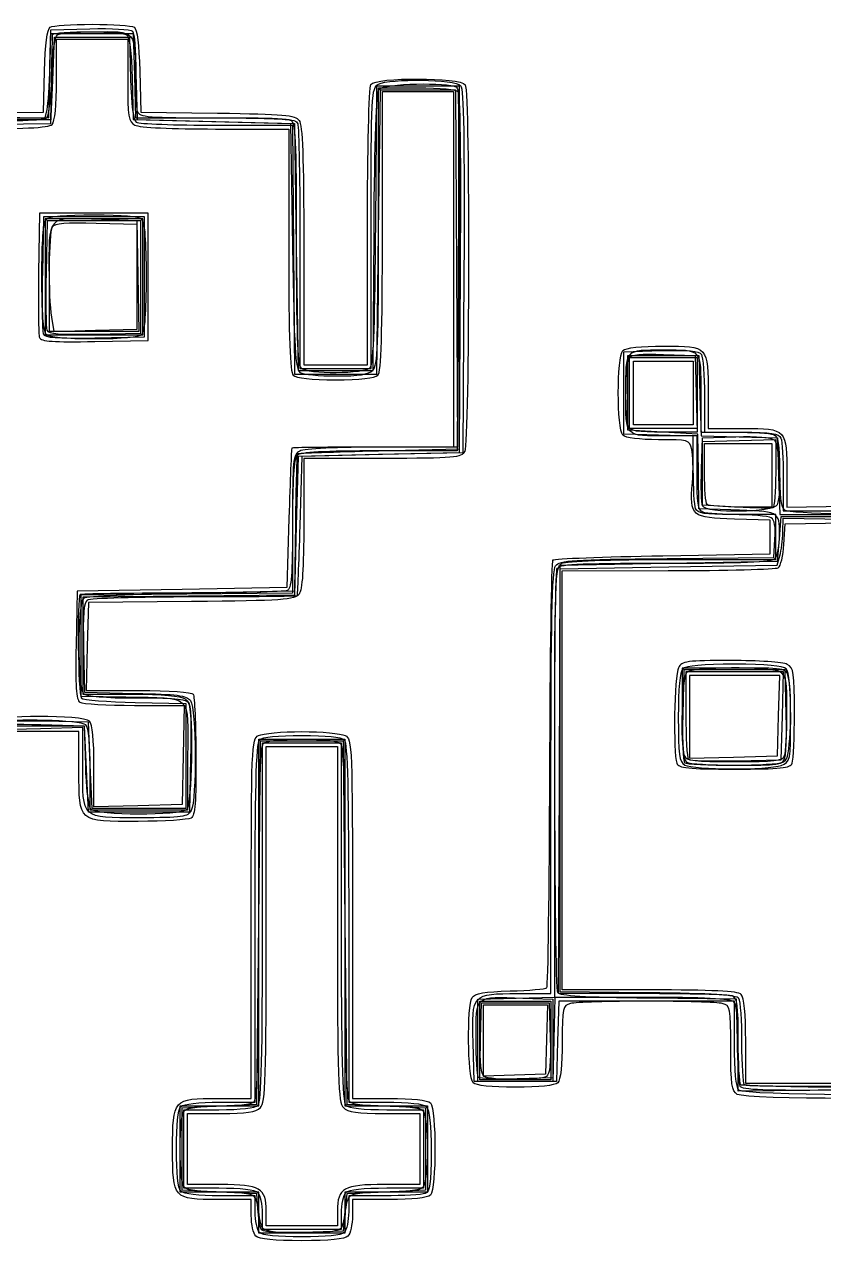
# Model space of a CAD drawing. Extents: x 86 to 356, y 52 to 258.
# Drawn here: x 133.7 to 194, y 52.4 to 144.1 of the extents above; entities that cross this region are included whole.
import ezdxf

# ---------------------------------------------------------------- set-up
doc = ezdxf.new("R2010")
doc.units = 0
doc.layers.add('Layer_1', color=7, linetype='CONTINUOUS')

msp = doc.modelspace()

# ---------------------------------------------------------------- linework, layer by layer
at = {"layer": 'Layer_1', "color": 7}
for points in [[(110.107815, 137.034737), (115.813572, 137.039055), (115.89337, 140.214055), (115.973169, 143.389055), (119.077613, 143.389055), (122.182057, 143.389055), (122.323169, 140.284611), (122.46428, 137.180166), (129.016656, 137.104432), (135.569029, 137.028697), (135.648878, 140.208876), (135.728724, 143.389055), (138.833169, 143.389055), (141.937613, 143.389055), (142.017411, 140.214055), (142.09721, 137.039055), (147.709328, 137.039055)], [(129.519835, 136.535971), (135.728724, 136.61571), (135.869835, 139.861266), (136.010946, 143.106821), (138.833169, 143.106821), (141.655391, 143.106821), (141.736104, 140.012754)], [(135.658479, 140.990169), (135.728724, 143.67128), (138.667563, 143.752219)], [(136.152057, 139.917724), (136.152057, 142.965724), (138.833169, 142.965724), (141.51428, 142.965724), (141.51428, 139.871209)], [(122.842172, 140.431056), (122.93784, 137.310412), (129.051061, 137.386403), (135.16428, 137.462391), (135.244992, 140.556458)], [(142.421345, 140.556458), (142.502057, 137.462391), (148.287613, 137.388672)], [(122.101345, 139.992014), (122.182057, 136.897947), (128.955391, 136.897947), (135.728724, 136.897947), (135.809437, 139.992014)], [(122.605391, 140.108947), (122.605391, 137.039058), (128.950014, 137.039058), (135.294638, 137.039058), (135.441436, 137.674058)], [(160.207977, 129.020394), (160.282057, 139.437944), (163.386502, 139.437944), (166.490946, 139.437944), (166.490946, 125.609055), (166.490946, 111.780166), (160.423169, 111.639055), (154.355391, 111.497944), (154.21428, 106.276833), (154.073169, 101.055722), (146.100391, 100.980772), (138.127613, 100.905819), (138.127613, 97.241327), (138.127613, 93.576833), (141.742561, 93.576833)], [(141.8569, 139.992014), (141.937613, 136.897947), (147.86428, 136.756836), (153.790946, 136.615724), (153.932057, 127.362389)], [(142.14959, 139.579058), (142.219835, 136.897947), (148.146502, 136.756836), (154.073169, 136.615724), (154.21428, 127.302391), (154.355391, 117.989058), (157.177613, 117.989058), (159.999835, 117.989058), (160.073916, 128.406608)], [(148.213253, 136.47892), (153.924449, 136.474602), (153.998809, 127.090713), (154.073169, 117.706824), (157.177613, 117.706824), (160.282057, 117.706824), (160.423169, 128.431269), (160.56428, 139.155713), (163.386502, 139.155713), (166.208724, 139.155713), (166.282017, 125.679602), (166.355308, 112.203491), (160.689575, 112.203491)], [(160.705391, 128.487724), (160.705391, 139.014613), (163.386502, 139.014613), (166.067613, 139.014613), (166.067613, 125.609058), (166.067613, 112.203502), (159.999835, 112.203502)], [(160.423169, 128.874773), (160.423169, 139.296836), (163.362984, 139.296836)], [(148.127949, 136.192391), (153.649835, 136.192391), (153.649835, 127.076613)], [(143.066502, 125.044613), (143.066502, 129.842391), (138.97428, 129.842391), (134.882057, 129.842391), (134.804034, 125.338164)], [(142.78428, 125.044613), (142.78428, 129.560169), (138.97428, 129.560169), (135.16428, 129.560169), (135.085847, 125.339234)], [(142.643169, 125.044608), (142.643169, 129.419052), (138.97428, 129.419052), (135.305391, 129.419052), (135.305391, 125.044608), (135.305391, 120.670163), (138.97428, 120.670163), (142.643169, 120.670163), (142.643169, 125.044608), (142.643169, 125.044608)], [(142.297935, 125.115169), (142.219835, 129.277947), (139.538724, 129.360686)], [(142.502057, 125.044613), (142.502057, 129.277947), (138.97428, 129.277947), (135.446502, 129.277947), (135.367612, 125.340427)], [(142.219835, 125.044613), (142.219835, 128.995724), (139.138248, 129.076313)], [(154.496502, 127.138197), (154.496502, 118.130169), (157.177613, 118.130169), (159.858724, 118.130169), (159.858724, 128.703574)], [(154.778724, 127.389561), (154.778724, 118.412391), (157.177613, 118.412391), (159.576502, 118.412391), (159.58082, 128.784058)], [(135.587613, 125.039237), (135.587613, 120.952391), (138.981823, 120.952391), (142.376037, 120.952391), (142.297935, 125.115169), (142.297935, 125.115169)], [(135.770199, 122.00184), (135.946571, 120.934622), (139.083203, 121.014062), (142.219835, 121.093502), (142.219835, 125.044613), (142.219835, 125.044613)], [(139.038965, 120.168496), (143.066502, 120.246836), (143.066502, 125.044613), (143.066502, 125.044613)], [(139.039137, 120.45027), (142.78428, 120.529058), (142.78428, 125.044613), (142.78428, 125.044613)], [(139.039329, 120.731993), (142.502057, 120.81128), (142.502057, 125.044613), (142.502057, 125.044613)], [(166.846459, 125.435737), (166.773169, 111.780169), (160.705391, 111.639058), (154.637613, 111.497947), (154.480336, 106.276836)], [(166.56427, 125.590691), (166.490946, 112.062391), (160.423169, 111.907087)], [(166.414992, 125.327567), (166.339046, 111.92128), (160.47422, 111.92128)], [(142.586724, 120.726613), (142.586724, 120.726613)], [(184.129835, 110.52266), (184.129835, 113.028988), (181.51928, 113.110133), (178.908724, 113.19128), (178.908724, 116.295724), (178.908724, 119.400169), (181.707623, 119.481514)], [(186.952057, 107.47606), (184.553169, 107.546836), (184.51298, 110.369058), (184.472792, 113.19128), (181.831869, 113.332391), (179.190946, 113.473502), (179.190946, 116.295724), (179.190946, 119.117947), (181.872057, 119.117947), (184.553169, 119.117947), (184.633173, 116.093826), (184.713177, 113.069707), (187.596506, 112.989381), (190.479835, 112.909058), (190.560263, 110.01628), (190.640693, 107.123502), (195.559835, 107.123502)], [(179.332057, 116.295724), (179.332057, 118.976836), (181.872057, 118.976836), (184.412057, 118.976836), (184.412057, 116.295724), (184.412057, 113.614613), (181.872057, 113.614613), (179.332057, 113.614613), (179.332057, 116.295724), (179.332057, 116.295724)], [(179.61428, 116.295724), (179.61428, 118.694613), (181.872057, 118.694613), (184.129835, 118.694613), (184.129835, 116.295724), (184.129835, 113.896836), (181.872057, 113.896836), (179.61428, 113.896836), (179.61428, 116.295724), (179.61428, 116.295724)], [(181.89623, 119.200666), (184.270946, 119.117947), (184.351374, 116.225169), (184.431805, 113.332391), (181.912125, 113.332391)], [(191.185391, 110.098223), (191.185391, 107.673613), (195.630391, 107.751337), (200.075391, 107.829058), (200.216502, 110.65128), (200.357613, 113.473502), (203.179835, 113.614613), (206.002057, 113.755724), (206.083563, 116.56806)], [(184.69428, 116.26553), (184.69428, 113.332391), (187.211197, 113.332391)], [(184.972181, 116.084058), (184.976499, 113.332391), (187.768526, 113.332391)], [(185.258724, 116.173167), (185.258724, 113.614613), (187.929907, 113.614613)], [(179.221141, 113.778807), (179.221141, 113.778807)], [(184.412057, 110.258142), (184.412057, 113.050169), (182.177363, 113.050169)], [(184.752663, 110.53376), (184.835391, 112.909058), (187.332744, 112.99101)], [(187.375391, 107.687947), (184.835391, 107.829058), (184.835391, 110.227947), (184.835391, 112.626836), (187.587057, 112.70761), (190.338724, 112.788385), (190.338724, 110.254823)], [(184.976502, 110.274985), (184.976502, 112.485724), (187.516502, 112.485724), (190.056502, 112.485724), (190.056502, 110.086836), (190.056502, 107.687947), (187.704651, 107.687947)], [(160.695459, 111.356836), (154.778724, 111.356836), (154.778724, 106.471888)], [(190.903166, 109.922642), (190.903166, 107.405724), (195.559832, 107.405724), (200.216499, 107.405724), (200.216499, 110.05228)], [(184.81436, 107.782093), (184.81436, 107.782093)], [(185.164651, 107.876096), (185.164651, 107.876096)], [(187.375391, 107.687947), (187.375391, 107.687947)], [(153.666001, 106.84128), (153.508724, 101.620169), (145.606502, 101.479058), (137.70428, 101.337947), (137.625678, 97.267354)], [(154.150091, 106.488502), (154.073169, 101.337947), (146.312057, 101.196836)], [(180.294441, 70.999058), (173.965212, 70.999058), (174.038079, 87.15628), (174.110946, 103.313502), (182.295391, 103.454613), (190.479835, 103.595724), (190.620946, 105.289058), (190.762057, 106.982391), (195.559835, 106.982391), (200.357613, 106.982391), (200.498724, 105.289058), (200.639835, 103.595724), (208.722716, 103.520893)], [(181.824554, 104.019058), (189.915391, 104.160169), (189.915391, 105.430169), (189.915391, 106.700169), (187.23428, 106.777932)], [(182.55906, 103.736836), (190.338724, 103.736836), (190.338724, 105.430169), (190.338724, 107.123502), (187.821807, 107.123502)], [(190.875037, 105.789771), (190.903174, 106.854928), (195.630396, 106.777549), (200.357619, 106.700169), (200.49873, 105.006836), (200.639841, 103.313502), (208.897169, 103.23868), (217.154498, 103.163857), (217.081614, 87.152013), (217.008724, 71.140169), (210.539996, 71.064192)], [(190.956743, 104.871883), (191.04428, 106.417947), (195.630391, 106.495493), (200.216502, 106.573039), (200.216502, 105.070271)], [(153.932057, 106.224785), (153.932057, 101.205627), (145.95928, 101.130674), (137.986502, 101.055724), (137.986502, 97.245724), (137.986502, 93.435724), (141.373169, 93.366487)], [(182.15428, 103.805382), (190.197613, 103.877947), (190.285398, 105.261753)], [(180.729814, 71.064271), (174.110946, 71.140169), (174.110946, 87.085724), (174.110946, 103.03128), (182.28286, 103.172391), (190.454774, 103.313502), (190.650839, 104.019058)], [(180.827835, 71.28128), (174.252057, 71.28128), (174.252057, 87.085724), (174.252057, 102.890169), (182.224835, 102.894487)], [(146.312057, 100.563958), (138.550946, 100.49128), (138.471433, 97.175169), (138.391923, 93.859058), (142.335335, 93.859058)], [(138.188796, 97.082165), (138.268724, 93.717947), (142.078724, 93.642289)], [(187.201364, 95.552391), (183.283169, 95.552391), (183.283169, 92.071651)], [(191.124208, 92.047061), (191.04428, 95.41128), (187.23428, 95.41128), (183.42428, 95.41128), (183.344352, 92.047061)], [(190.841571, 91.954058), (190.921081, 95.270169), (187.243237, 95.270169), (183.565391, 95.270169), (183.565391, 92.071651)], [(190.559938, 91.954058), (190.640041, 94.987947), (187.243827, 94.987947), (183.847613, 94.987947), (183.847613, 91.874545), (183.847613, 88.761145), (187.163724, 88.840656), (190.479835, 88.920169), (190.559938, 91.954058), (190.559938, 91.954058)], [(142.084191, 92.950469), (145.888724, 92.871266), (145.888724, 88.920155), (145.888724, 84.969044), (142.360946, 84.969044), (138.833169, 84.969044), (138.692057, 88.214599), (138.550946, 91.460155), (135.204307, 91.539931)], [(142.016361, 92.73449), (145.763996, 92.730172), (145.68525, 88.990727), (145.606502, 85.251283), (142.290391, 85.17177), (138.97428, 85.092259), (138.97428, 88.149214)], [(187.360114, 88.559147), (190.762057, 88.637947), (190.841571, 91.954058), (190.841571, 91.954058)], [(138.127613, 88.205303), (138.127613, 91.055321), (134.952613, 90.975523), (131.777613, 90.895724), (131.636502, 87.650169), (131.495391, 84.404613), (128.955391, 84.404613), (126.415391, 84.404613), (126.27428, 87.650169), (126.133169, 90.895724), (122.958169, 90.975523), (119.783169, 91.055321), (119.783169, 87.998078)], [(146.249667, 88.776871), (146.170946, 84.686833), (142.360946, 84.686833), (138.550946, 84.686833), (138.409835, 87.932388), (138.268724, 91.177944), (135.023169, 91.177944), (131.777613, 91.177944), (131.636502, 87.932388), (131.495391, 84.686833), (129.034052, 84.605409)], [(138.349753, 88.230912), (138.268724, 91.177947), (134.960222, 91.257392)], [(137.845391, 87.811439), (137.845391, 90.754613), (134.882057, 90.754613), (131.918724, 90.754613), (131.918724, 87.706613)], [(151.331377, 54.77128), (151.250946, 55.900169), (148.428724, 56.04128), (145.606502, 56.182391), (145.606502, 59.286836), (145.606502, 62.39128), (148.428724, 62.532391), (151.250946, 62.673502), (151.392057, 76.36128), (151.533169, 90.049058), (154.637613, 90.049058), (157.742057, 90.049058), (157.883169, 76.36128), (158.02428, 62.673502), (160.987613, 62.532391), (163.950946, 62.39128), (163.950946, 59.286836), (163.950946, 56.182391), (160.987613, 56.04128), (158.02428, 55.900169), (157.883169, 54.489058), (157.742057, 53.077947), (154.702995, 52.99779)], [(151.392057, 76.699947), (151.392057, 90.190169), (154.637613, 90.190169), (157.883169, 90.190169), (157.883169, 76.699947)], [(151.67428, 76.417724), (151.67428, 89.907947), (154.637613, 89.907947), (157.600946, 89.907947), (157.600946, 76.417724)], [(151.956502, 76.240328), (151.956502, 89.625724), (154.637613, 89.625724), (157.318724, 89.625724), (157.318724, 76.240328)], [(146.029835, 88.914793), (146.029835, 84.827947), (142.360946, 84.827947), (138.692057, 84.827947), (138.692057, 87.875947)], [(190.743685, 88.207628), (190.743685, 88.207628)], [(190.841986, 88.453049), (190.841986, 88.453049)], [(191.014085, 88.943252), (191.014085, 88.943252)], [(191.175462, 88.760505), (191.175462, 88.760505)], [(191.578529, 88.378807), (191.578529, 88.378807)], [(180.272634, 70.716836), (173.706099, 70.716836), (173.6263, 67.541836), (173.546502, 64.366836), (170.72428, 64.366836), (167.902057, 64.366836), (167.902057, 67.47128), (167.902057, 70.575724), (170.794835, 70.656152), (173.687613, 70.736583), (173.687613, 86.944557)], [(170.919332, 70.999058), (173.405391, 70.999058), (173.405391, 86.890672)], [(148.307772, 63.096836), (150.827613, 63.096836), (150.827613, 76.633574)], [(148.485169, 62.814613), (151.109835, 62.814613), (151.109835, 76.304836)], [(158.165391, 76.304836), (158.165391, 62.814613), (160.931169, 62.814613)], [(158.447613, 76.633574), (158.447613, 63.096836), (161.213391, 63.096836)], [(148.767391, 62.532391), (151.392057, 62.532391), (151.392057, 76.022613)], [(157.883169, 76.022613), (157.883169, 62.532391), (160.648946, 62.532391)], [(171.289672, 70.659403), (173.546502, 70.575724), (173.546502, 67.612391), (173.546502, 64.649058), (170.851409, 64.568966)], [(187.449976, 67.47128), (187.375391, 70.575724), (180.756523, 70.651623)], [(217.432057, 67.647694), (217.432057, 70.727052), (210.72928, 70.651388), (204.026502, 70.575724), (203.885391, 67.189058), (203.74428, 63.802391), (195.630391, 63.727506), (187.516502, 63.652624), (187.516502, 66.846062), (187.516502, 66.846062)], [(187.23428, 67.245502), (187.23428, 70.434613), (180.611605, 70.434613), (173.98893, 70.434613), (173.908827, 67.400724), (173.828724, 64.366836), (170.72428, 64.366836), (167.619835, 64.366836), (167.538671, 67.326198)], [(168.043169, 67.47128), (168.043169, 70.434613), (170.72428, 70.434613), (173.405391, 70.434613), (173.405391, 67.47128), (173.405391, 64.507947), (170.72428, 64.507947), (168.043169, 64.507947), (168.043169, 67.47128), (168.043169, 67.47128)], [(168.102511, 67.635976), (168.18428, 70.293502), (170.72428, 70.293502), (173.26428, 70.293502), (173.346048, 67.635976)], [(168.325391, 67.459867), (168.325391, 70.152391), (170.734871, 70.152391), (173.144349, 70.152391), (173.063205, 67.541836), (172.982057, 64.93128), (170.653724, 64.849311), (168.325391, 64.767343), (168.325391, 67.459867), (168.325391, 67.459867)], [(203.038724, 67.207611), (203.038724, 64.225724), (195.559835, 64.225724), (188.080946, 64.225724), (188.080946, 67.414836), (188.080946, 67.414836)], [(167.958632, 64.686557), (167.958632, 64.686557)], [(168.384734, 64.74752), (168.384734, 64.74752)], [(187.445946, 63.401644), (187.445946, 63.401664)], [(187.572944, 63.717724), (187.572946, 63.717724)], [(187.654503, 64.009582), (187.654503, 64.009582)], [(187.709025, 64.127277), (187.709025, 64.127277)], [(187.986873, 64.131651), (187.986873, 64.131651)], [(148.090057, 56.04128), (145.465391, 56.04128), (145.465391, 59.286836), (145.465391, 62.532391), (148.090057, 62.532391)], [(161.32628, 62.532391), (164.092057, 62.532391), (164.092057, 59.286836), (164.092057, 56.04128), (161.32628, 56.04128)], [(148.37228, 56.323502), (145.747613, 56.323502), (145.747613, 59.286836), (145.747613, 62.250169), (148.37228, 62.250169)], [(148.549676, 56.605724), (146.029835, 56.605724), (146.029835, 59.286836), (146.029835, 61.967947), (148.549676, 61.967947)], [(160.866661, 61.967947), (163.527613, 61.967947), (163.527613, 59.286836), (163.527613, 56.605724), (160.866661, 56.605724)], [(161.044057, 62.250169), (163.809835, 62.250169), (163.809835, 59.286836), (163.809835, 56.323502), (161.044057, 56.323502)], [(151.392057, 54.827724), (151.392057, 56.04128), (148.767391, 56.04128)], [(160.648946, 56.04128), (157.883169, 56.04128), (157.883169, 54.827724)], [(150.827613, 54.26328), (150.827613, 55.476836), (148.307772, 55.476836)], [(151.109835, 54.545502), (151.109835, 55.759058), (148.485169, 55.759058)], [(160.823419, 55.759058), (158.165391, 55.759058), (158.165391, 54.545502)], [(161.213391, 55.476836), (158.447613, 55.476836), (158.447613, 54.26328)], [(157.883169, 54.150391), (157.883169, 52.936836), (154.637613, 52.936836), (151.392057, 52.936836), (151.392057, 54.150391), (151.392057, 54.150391)], [(157.600946, 54.432613), (157.600946, 53.219058), (154.637613, 53.219058), (151.67428, 53.219058), (151.67428, 54.432613), (151.67428, 54.432613)], [(157.318724, 54.61001), (157.318724, 53.50128), (154.637613, 53.50128), (151.956502, 53.50128), (151.956502, 54.61001), (151.956502, 54.61001)], [(151.53787, 53.280012), (151.53787, 53.280012)], [(151.730724, 53.275502), (151.730724, 53.275502)], [(151.16628, 52.711058), (151.16628, 52.711058)], [(151.448502, 52.99328), (151.448502, 52.99328)]]:
    msp.add_lwpolyline(points, dxfattribs=at)
for points in [[(135.668326, 143.868249), (135.856768, 143.987995), (137.280946, 144.085969), (138.833169, 144.085969)], [(138.833169, 144.085969), (140.385391, 144.085969), (141.809569, 143.987995), (141.998011, 143.868249)], [(135.244992, 140.556458), (135.298203, 142.596177), (135.44246, 143.724716), (135.668326, 143.868249)], [(135.786134, 140.227873), (135.817709, 141.811303), (135.849459, 143.202086), (135.856689, 143.318502)], [(135.809437, 139.992014), (135.862647, 142.031733), (136.006905, 143.160272), (136.23277, 143.303804)], [(135.856689, 143.318502), (135.863914, 143.434919), (137.200917, 143.530169), (138.827792, 143.530169)], [(136.23277, 143.303804), (136.678503, 143.587051), (140.987834, 143.587051), (141.433567, 143.303804)], [(138.667563, 143.752219), (140.299022, 143.797148), (141.727603, 143.711957), (141.878846, 143.560714)], [(138.827792, 143.530169), (142.289533, 143.530169), (142.038237, 143.829073), (142.14959, 139.579058)], [(141.433567, 143.303804), (141.659432, 143.160272), (141.80369, 142.031733), (141.8569, 139.992014)], [(141.878846, 143.560714), (142.028686, 143.410874), (142.129104, 142.098346), (142.101993, 140.64399)], [(141.998011, 143.868249), (142.223877, 143.724716), (142.368135, 142.596177), (142.421345, 140.556458)], [(135.441436, 137.674058), (135.522174, 138.023308), (135.619843, 139.515558), (135.658479, 140.990169)], [(142.101993, 140.64399), (142.074872, 139.189631), (142.135646, 137.783557), (142.23702, 137.51938)], [(135.426856, 137.047338), (135.593308, 137.213629), (135.754477, 138.640395), (135.786134, 140.227873)], [(135.813391, 136.531058), (136.034989, 136.752656), (136.152057, 137.923353), (136.152057, 139.917724)], [(141.51428, 139.871209), (141.51428, 137.100596), (141.571418, 136.746117), (142.060171, 136.484542)], [(141.736104, 140.012754), (141.789314, 137.973036), (141.933572, 136.844497), (142.159437, 136.700964)], [(159.58082, 128.784058), (159.583078, 134.488474), (159.697936, 139.33388), (159.835796, 139.551626)], [(159.835796, 139.551626), (160.189017, 140.109534), (166.59234, 140.095406), (166.946902, 139.535934)], [(159.858724, 128.703574), (159.858724, 138.868346), (159.879806, 139.288267), (160.404615, 139.569129)], [(160.404615, 139.569129), (161.247088, 140.020007), (166.210717, 139.945631), (166.600234, 139.476292)], [(160.461249, 139.201608), (160.811374, 139.623482), (165.655334, 139.74256), (166.282048, 139.344703)], [(166.600234, 139.476292), (166.830671, 139.198631), (166.899316, 135.284299), (166.846459, 125.435737)], [(166.946902, 139.535934), (167.304119, 138.972269), (167.263468, 112.573747), (166.904348, 111.902727)], [(160.073916, 128.406608), (160.124515, 135.522254), (160.247282, 138.943795), (160.461249, 139.201608)], [(163.362984, 139.296836), (165.066751, 139.296836), (166.342351, 139.178483), (166.396873, 139.015344)], [(166.282048, 139.344703), (166.561567, 139.167253), (166.621917, 136.226201), (166.56427, 125.590691)], [(166.396873, 139.015344), (166.448613, 138.860523), (166.456769, 132.701023), (166.414992, 125.327567)], [(128.794634, 136.821857), (133.007529, 136.771218), (135.225959, 136.846636), (135.426856, 137.047338)], [(142.159437, 136.700964), (142.347879, 136.581217), (145.072094, 136.481296), (148.213253, 136.47892)], [(142.23702, 137.51938), (142.402396, 137.088416), (143.024154, 137.039058), (148.287613, 137.039058)], [(147.709328, 137.039055), (150.795996, 137.039055), (153.522336, 136.961969), (153.767863, 136.867749)], [(148.287613, 137.388672), (153.322932, 137.324514), (154.118914, 137.253476), (154.425946, 136.840842)], [(148.287613, 137.039058), (153.376543, 137.039058), (154.176592, 136.979904), (154.325196, 136.592642)], [(153.767863, 136.867749), (154.162145, 136.71645), (154.21428, 135.635378), (154.21428, 127.61086)], [(154.425946, 136.840842), (154.690837, 136.484844), (154.778724, 134.130289), (154.778724, 127.389561)], [(128.955391, 136.192391), (133.649686, 136.192391), (135.569531, 136.287198), (135.813391, 136.531058)], [(142.060171, 136.484542), (142.383112, 136.311709), (144.861277, 136.192391), (148.127949, 136.192391)], [(154.325196, 136.592642), (154.419416, 136.347114), (154.496502, 132.092614), (154.496502, 127.138197)], [(135.361835, 129.362613), (135.130453, 129.131231), (135.023169, 127.763353), (135.023169, 125.044613)], [(139.538724, 129.360686), (135.273079, 129.492326), (135.587613, 129.83634), (135.587613, 125.039237)], [(138.97428, 129.70128), (136.804304, 129.70128), (135.586315, 129.587093), (135.361835, 129.362613)], [(142.586724, 129.362613), (142.362245, 129.587093), (141.144255, 129.70128), (138.97428, 129.70128)], [(142.925391, 125.044613), (142.925391, 127.763353), (142.818107, 129.131231), (142.586724, 129.362613)], [(135.826458, 128.794091), (135.555527, 128.367086), (135.515564, 123.542598), (135.770199, 122.00184)], [(139.138248, 129.076313), (136.862845, 129.135817), (135.996434, 129.061976), (135.826458, 128.794091)], [(159.820644, 118.225394), (160.034611, 118.483206), (160.157377, 121.904747), (160.207977, 129.020394)], [(159.979676, 118.009217), (160.36684, 118.396378), (160.423169, 119.776464), (160.423169, 128.874773)], [(160.366724, 117.622169), (160.618026, 117.873471), (160.705391, 120.67644), (160.705391, 128.487724)], [(154.21428, 127.61086), (154.21428, 120.920593), (154.303566, 118.435991), (154.552946, 118.186611)], [(153.649835, 127.076613), (153.649835, 120.36286), (153.739074, 117.871597), (153.988502, 117.622169)], [(153.932057, 127.362389), (154.051186, 119.550472), (154.139113, 118.067408), (154.496502, 117.84171)], [(134.804034, 125.338164), (134.761122, 122.86084), (134.790234, 120.666588), (134.86872, 120.462047)], [(135.023169, 125.044613), (135.023169, 122.325874), (135.130453, 120.957996), (135.361835, 120.726613)], [(135.085847, 125.339234), (135.042707, 123.017722), (135.071906, 120.950266), (135.150702, 120.744893)], [(135.367612, 125.340427), (135.324221, 123.17479), (135.353501, 121.234111), (135.432659, 121.027807)], [(142.586724, 120.726613), (142.818107, 120.957996), (142.925391, 122.325874), (142.925391, 125.044613)], [(134.86872, 120.462047), (134.979571, 120.173176), (135.910518, 120.107644), (139.038965, 120.168496)], [(135.150702, 120.744893), (135.261762, 120.45548), (136.136439, 120.389208), (139.039137, 120.45027)], [(135.361835, 120.726613), (135.586315, 120.502134), (136.804304, 120.387947), (138.97428, 120.387947)], [(135.432659, 121.027807), (135.543919, 120.737871), (136.362776, 120.670708), (139.039329, 120.731993)], [(138.97428, 120.387947), (141.144255, 120.387947), (142.362245, 120.502134), (142.586724, 120.726613)], [(178.824057, 113.106613), (178.361117, 113.569554), (178.361117, 119.021895), (178.824057, 119.484836)], [(178.824057, 119.484836), (179.041222, 119.702), (180.15143, 119.823502), (181.918573, 119.823502)], [(179.049835, 116.295724), (179.049835, 119.654002), (178.951817, 119.54128), (181.872057, 119.54128)], [(179.289998, 118.918444), (179.456644, 119.181128), (180.186914, 119.260206), (181.89623, 119.200666)], [(181.707623, 119.481514), (183.756647, 119.541066), (184.568321, 119.465455), (184.737189, 119.199292)], [(181.872057, 119.54128), (184.794785, 119.54128), (184.69428, 119.657937), (184.69428, 116.26553)], [(181.918573, 119.823502), (185.25781, 119.823502), (185.258724, 119.822373), (185.258724, 116.173167)], [(179.221141, 113.778807), (178.967356, 114.440159), (179.021686, 118.495506), (179.289998, 118.918444)], [(184.737189, 119.199292), (184.864059, 118.999329), (184.969805, 117.597474), (184.972181, 116.084058)], [(153.988502, 117.622169), (154.207202, 117.403469), (155.336898, 117.283502), (157.177613, 117.283502)], [(154.496502, 117.84171), (154.729335, 117.694672), (155.958515, 117.572422), (157.228009, 117.570045)], [(154.552946, 118.186611), (155.039833, 117.699724), (159.411086, 117.731905), (159.820644, 118.225394)], [(157.177613, 117.283502), (159.018328, 117.283502), (160.148024, 117.403469), (160.366724, 117.622169)], [(157.228009, 117.570045), (158.954416, 117.5668), (159.647966, 117.677504), (159.979676, 118.009217)], [(182.177363, 113.050169), (178.911129, 113.050169), (179.049835, 112.906227), (179.049835, 116.295724)], [(181.912125, 113.332391), (179.874855, 113.332391), (179.35965, 113.417859), (179.221141, 113.778807)], [(181.499792, 112.767947), (180.058368, 112.767947), (179.032936, 112.897735), (178.824057, 113.106613)], [(187.211197, 113.332391), (188.595502, 113.332391), (189.929002, 113.255305), (190.17453, 113.161085)], [(187.332744, 112.99101), (188.93135, 113.043466), (189.972402, 112.954854), (190.225522, 112.744785)], [(187.768526, 113.332391), (190.054143, 113.332391), (190.591626, 113.251422), (190.73186, 112.885975)], [(187.929907, 113.614613), (191.159483, 113.614613), (191.185391, 113.586617), (191.185391, 110.098223)], [(190.17453, 113.161085), (190.537183, 113.021924), (190.620946, 112.498851), (190.620946, 110.373421)], [(190.73186, 112.885975), (190.82608, 112.640447), (190.903166, 111.306947), (190.903166, 109.922642)], [(153.877668, 112.132947), (153.847755, 112.094141), (153.752505, 109.712891), (153.666001, 106.84128)], [(159.999835, 112.203502), (156.662557, 112.203502), (153.907583, 112.171752), (153.877668, 112.132947)], [(154.477949, 111.91134), (153.969528, 111.639241), (153.932057, 111.273247), (153.932057, 106.579313)], [(160.47422, 111.92128), (156.288983, 111.92128), (154.512402, 111.824292), (154.270724, 111.582613)], [(160.423169, 111.907087), (157.085891, 111.82167), (154.326505, 111.72642), (154.291202, 111.69542)], [(160.689575, 112.203491), (157.323745, 112.203491), (154.802245, 112.084898), (154.477949, 111.91134)], [(166.904348, 111.902727), (166.629769, 111.389669), (166.256321, 111.356836), (160.695459, 111.356836)], [(184.020037, 112.038109), (183.841469, 112.749574), (183.778028, 112.767947), (181.499792, 112.767947)], [(184.0586, 109.506666), (184.138138, 110.497548), (184.120784, 111.636696), (184.020037, 112.038109)], [(190.225522, 112.744785), (190.633844, 112.405906), (190.80055, 108.766597), (190.44964, 107.852141)], [(154.270724, 111.582613), (154.032706, 111.344596), (153.932057, 109.752281), (153.932057, 106.224785)], [(154.291202, 111.69542), (154.255899, 111.664421), (154.192399, 109.321308), (154.150091, 106.488502)], [(184.301141, 107.569919), (184.206921, 107.815446), (184.129835, 109.14418), (184.129835, 110.52266)], [(184.858474, 107.294808), (184.493027, 107.435042), (184.412057, 107.972525), (184.412057, 110.258142)], [(184.81436, 107.782093), (184.734925, 107.989095), (184.707163, 109.227345), (184.752663, 110.53376)], [(185.164651, 107.876096), (185.061169, 107.979575), (184.976502, 109.059075), (184.976502, 110.274985)], [(190.338724, 110.254823), (190.338724, 108.861362), (190.243474, 107.682014), (190.127057, 107.634048)], [(190.620946, 110.373421), (190.620946, 108.618944), (190.73716, 107.664122), (190.973724, 107.474937)], [(187.23428, 106.777932), (183.992328, 106.871963), (183.85648, 106.98869), (184.0586, 109.506666)], [(187.052808, 107.119181), (184.962893, 107.122681), (184.439887, 107.208352), (184.301141, 107.569919)], [(190.44964, 107.852141), (190.219025, 107.251163), (185.042787, 107.186822), (184.81436, 107.782093)], [(187.704651, 107.687947), (186.411131, 107.687947), (185.268131, 107.772613), (185.164651, 107.876096)], [(190.620946, 105.622348), (190.620946, 107.376421), (190.639037, 107.36728), (186.952057, 107.47606)], [(190.127057, 107.634048), (190.010641, 107.586081), (188.772391, 107.610341), (187.375391, 107.687947)], [(190.973724, 107.474937), (191.327809, 107.191772), (199.070897, 107.047531), (200.004835, 107.306704)], [(153.932057, 106.579313), (153.932057, 102.488208), (153.856684, 101.510511), (153.531683, 101.385797)], [(154.778724, 106.471888), (154.778724, 103.005493), (154.67628, 101.448959), (154.425946, 101.111788)], [(187.821807, 107.123502), (186.437501, 107.123502), (185.104001, 107.200588), (184.858474, 107.294808)], [(190.003176, 106.88021), (189.799671, 107.009267), (188.472005, 107.116805), (187.052808, 107.119181)], [(190.285398, 105.261753), (190.343505, 106.177716), (190.248088, 106.724892), (190.003176, 106.88021)], [(154.480336, 106.276836), (154.393832, 103.405224), (154.298582, 101.023974), (154.26867, 100.985169)], [(190.28228, 103.79328), (190.468546, 103.979547), (190.620946, 104.802628), (190.620946, 105.622348)], [(190.650839, 104.019058), (190.758676, 104.407113), (190.859565, 105.203934), (190.875037, 105.789771)], [(190.533409, 103.112315), (190.718096, 103.229742), (190.908596, 104.021547), (190.956743, 104.871883)], [(173.319477, 87.564286), (173.349835, 96.338812), (173.455457, 103.598964), (173.554195, 103.697959)], [(173.554195, 103.697959), (173.652931, 103.796952), (177.374592, 103.941447), (181.824554, 104.019058)], [(173.758169, 103.257552), (174.072197, 103.680611), (174.994446, 103.740787), (182.15428, 103.805382)], [(174.233504, 103.444685), (174.571928, 103.625804), (177.736046, 103.736836), (182.55906, 103.736836)], [(181.986919, 103.454613), (187.799162, 103.454613), (190.034889, 103.54589), (190.28228, 103.79328)], [(173.405391, 86.890672), (173.405391, 99.162341), (173.485751, 102.890547), (173.758169, 103.257552)], [(173.916955, 71.074956), (173.659992, 71.479479), (173.603897, 102.343623), (173.858919, 103.008197)], [(173.687613, 86.944557), (173.687613, 102.680066), (173.70353, 103.161049), (174.233504, 103.444685)], [(173.858919, 103.008197), (174.009521, 103.400664), (174.991801, 103.454613), (181.986919, 103.454613)], [(182.224835, 102.894487), (186.609863, 102.896745), (190.34872, 102.994887), (190.533409, 103.112315)], [(137.922457, 101.085742), (137.692723, 100.856007), (137.781228, 93.528099), (138.016578, 93.292748)], [(145.573809, 101.205878), (141.417187, 101.191428), (137.974078, 101.137363), (137.922457, 101.085742)], [(146.312057, 101.196836), (142.043446, 101.119224), (138.392196, 100.952979), (138.198169, 100.827401)], [(146.523724, 100.910293), (142.293919, 100.908035), (138.670202, 100.802563), (138.471018, 100.676178)], [(153.531683, 101.385797), (153.311476, 101.301297), (149.730432, 101.220333), (145.573809, 101.205878)], [(154.425946, 101.111788), (154.112567, 100.689699), (153.206379, 100.628516), (146.312057, 100.563958)], [(154.26867, 100.985169), (154.238754, 100.946363), (150.75353, 100.912669), (146.523724, 100.910293)], [(138.198169, 100.827401), (137.715128, 100.514772), (137.702575, 94.114762), (138.184057, 93.63328)], [(138.471018, 100.676178), (138.201716, 100.505298), (138.12936, 99.583876), (138.188796, 97.082165)], [(137.625678, 97.267354), (137.566448, 94.200098), (137.636007, 93.140322), (137.9079, 92.967786)], [(183.010875, 95.570944), (182.699996, 94.990061), (182.601543, 89.130594), (182.89003, 88.378807)], [(183.339613, 95.495947), (183.114634, 95.270968), (183.000946, 94.044052), (183.000946, 91.841081)], [(186.980542, 96.116836), (183.633533, 96.116836), (183.276771, 96.067774), (183.010875, 95.570944)], [(187.23428, 95.834613), (184.844797, 95.834613), (183.567183, 95.723517), (183.339613, 95.495947)], [(190.6395, 95.26024), (189.858337, 95.678305), (184.047903, 95.639793), (183.621835, 95.213724)], [(191.203944, 95.824685), (190.903705, 95.985368), (189.003172, 96.116836), (186.980542, 96.116836)], [(191.289731, 94.917391), (191.123618, 95.537247), (191.026107, 95.552391), (187.201364, 95.552391)], [(191.128946, 95.495947), (190.901376, 95.723517), (189.623762, 95.834613), (187.23428, 95.834613)], [(191.467613, 91.820073), (191.467613, 94.039381), (191.354165, 95.270728), (191.128946, 95.495947)], [(191.749835, 92.178876), (191.749835, 95.205695), (191.696634, 95.561005), (191.203944, 95.824685)], [(183.621835, 95.213724), (183.266963, 94.858853), (183.131533, 89.784819), (183.454475, 88.943252)], [(191.185391, 92.178876), (191.185391, 94.647646), (191.122675, 95.001651), (190.6395, 95.26024)], [(191.175462, 88.760505), (191.488328, 89.345105), (191.572188, 93.86341), (191.289731, 94.917391)], [(138.184057, 93.63328), (138.413239, 93.404099), (139.726433, 93.294613), (142.246085, 93.294613)], [(141.373169, 93.366487), (146.513683, 93.261393), (146.029835, 93.723944), (146.029835, 88.914793)], [(141.742561, 93.576833), (144.200931, 93.576833), (145.512821, 93.463264), (145.842948, 93.221871)], [(142.078724, 93.642289), (145.253408, 93.579249), (145.947551, 93.487899), (146.241502, 93.094459)], [(142.335335, 93.859058), (144.67853, 93.859058), (146.350033, 93.743714), (146.454416, 93.574815)], [(146.454416, 93.574815), (146.551038, 93.418481), (146.64232, 91.311266), (146.657266, 88.89211)], [(137.9079, 92.967786), (138.106353, 92.84185), (139.95516, 92.736866), (142.016361, 92.73449)], [(138.016578, 93.292748), (138.161271, 93.148055), (139.991696, 92.99403), (142.084191, 92.950469)], [(142.246085, 93.294613), (145.380956, 93.294613), (145.996522, 93.224055), (146.140751, 92.848197)], [(145.842948, 93.221871), (146.270114, 92.909521), (146.318938, 92.375909), (146.249667, 88.776871)], [(146.140751, 92.848197), (146.471473, 91.986347), (146.329713, 85.240714), (145.973391, 84.884391)], [(146.241502, 93.094459), (146.681001, 92.506217), (146.731451, 85.611593), (146.302129, 84.809393)], [(138.635613, 91.544838), (138.163983, 92.016468), (131.469477, 92.016), (131.177961, 91.544274)], [(138.353391, 91.262613), (137.998197, 91.617807), (132.646383, 91.754496), (131.800696, 91.429974)], [(183.000946, 91.841081), (183.000946, 88.980531), (183.068807, 88.485358), (183.494835, 88.237219)], [(183.283169, 92.071651), (183.283169, 90.157242), (183.367835, 88.506242), (183.471318, 88.402762)], [(183.344352, 92.047061), (183.284916, 89.54535), (183.357277, 88.623929), (183.626574, 88.453049)], [(183.565391, 92.071651), (183.565391, 90.312464), (183.653766, 88.784756), (183.761781, 88.676741)], [(190.743685, 88.207628), (191.464444, 88.481661), (191.467613, 88.497482), (191.467613, 91.820073)], [(190.841986, 88.453049), (191.111288, 88.623929), (191.183644, 89.54535), (191.124208, 92.047061)], [(191.014085, 88.943252), (191.108305, 89.18878), (191.185391, 90.644812), (191.185391, 92.178876)], [(191.578529, 88.378807), (191.672749, 88.624335), (191.749835, 90.334368), (191.749835, 92.178876)], [(134.960222, 91.257392), (131.087379, 91.35039), (131.396317, 91.677198), (131.283414, 87.367947)], [(135.204307, 91.539931), (132.978195, 91.592997), (131.726147, 91.510554), (131.464863, 91.293709)], [(138.692057, 87.875947), (138.692057, 89.870318), (138.574989, 91.041015), (138.353391, 91.262613)], [(138.97428, 88.149214), (138.97428, 90.150551), (138.857332, 91.323119), (138.635613, 91.544838)], [(150.827613, 76.633574), (150.827613, 89.728106), (150.845449, 90.179854), (151.373504, 90.462463)], [(151.109835, 76.304836), (151.109835, 86.420933), (151.194541, 89.879764), (151.448502, 90.133724)], [(151.373504, 90.462463), (151.673743, 90.623146), (153.142592, 90.754613), (154.637613, 90.754613)], [(151.448502, 90.133724), (151.667202, 90.352424), (152.796898, 90.472391), (154.637613, 90.472391)], [(151.730724, 89.851502), (151.94451, 90.065288), (153.016404, 90.190169), (154.637613, 90.190169)], [(154.637613, 90.754613), (156.132634, 90.754613), (157.601483, 90.623146), (157.901722, 90.462463)], [(154.637613, 90.472391), (156.478328, 90.472391), (157.608024, 90.352424), (157.826724, 90.133724)], [(154.637613, 90.190169), (156.258822, 90.190169), (157.330716, 90.065288), (157.544502, 89.851502)], [(157.826724, 90.133724), (158.080685, 89.879764), (158.165391, 86.420933), (158.165391, 76.304836)], [(157.901722, 90.462463), (158.429779, 90.179854), (158.447613, 89.728106), (158.447613, 76.633574)], [(151.392057, 76.022613), (151.392057, 86.138711), (151.476764, 89.597542), (151.730724, 89.851502)], [(157.544502, 89.851502), (157.798462, 89.597542), (157.883169, 86.138711), (157.883169, 76.022613)], [(142.360946, 84.263502), (137.972617, 84.263502), (138.127613, 84.119179), (138.127613, 88.205303)], [(138.737086, 84.914801), (138.568616, 85.117795), (138.394316, 86.610045), (138.349753, 88.230912)], [(146.657266, 88.89211), (146.678884, 85.392682), (146.603122, 84.442169), (146.286584, 84.241785)], [(182.89003, 88.378807), (183.03555, 87.999585), (183.689447, 87.932391), (187.23428, 87.932391)], [(183.454475, 88.943252), (183.598323, 88.568387), (184.204147, 88.496836), (187.23428, 88.496836)], [(183.471318, 88.402762), (183.574797, 88.29928), (185.28483, 88.214613), (187.271386, 88.214613)], [(183.494835, 88.237219), (184.127956, 87.868459), (189.790804, 87.845343), (190.743685, 88.207628)], [(183.626574, 88.453049), (183.825758, 88.326664), (185.449224, 88.223258), (187.23428, 88.223258)], [(183.761781, 88.676741), (183.869796, 88.568726), (185.489046, 88.515809), (187.360114, 88.559147)], [(187.23428, 88.496836), (190.264412, 88.496836), (190.870236, 88.568387), (191.014085, 88.943252)], [(187.23428, 88.223258), (189.019335, 88.223258), (190.642802, 88.326664), (190.841986, 88.453049)], [(187.23428, 87.932391), (190.779112, 87.932391), (191.43301, 87.999585), (191.578529, 88.378807)], [(187.271386, 88.214613), (190.553546, 88.214613), (190.909981, 88.264451), (191.175462, 88.760505)], [(142.31055, 83.985601), (137.73991, 83.980069), (137.845391, 83.889702), (137.845391, 87.811439)], [(173.096191, 71.44248), (173.188638, 71.534947), (173.289118, 78.78976), (173.319477, 87.564286)], [(145.973391, 84.884391), (145.480521, 84.391521), (139.149288, 84.418129), (138.737086, 84.914801)], [(146.302129, 84.809393), (146.036411, 84.312897), (145.679792, 84.263502), (142.360946, 84.263502)], [(146.286584, 84.241785), (146.06776, 84.103262), (144.278545, 83.987977), (142.31055, 83.985601)], [(151.053391, 62.871058), (151.307351, 63.125018), (151.392057, 66.583849), (151.392057, 76.699947)], [(151.335613, 62.588836), (151.589573, 62.842796), (151.67428, 66.301627), (151.67428, 76.417724)], [(151.513009, 62.411439), (151.903718, 62.802145), (151.956502, 64.448082), (151.956502, 76.240328)], [(157.318724, 76.240328), (157.318724, 64.448082), (157.371508, 62.802145), (157.762217, 62.411439)], [(157.600946, 76.417724), (157.600946, 66.301627), (157.685653, 62.842796), (157.939613, 62.588836)], [(157.883169, 76.699947), (157.883169, 66.583849), (157.967875, 63.125018), (158.221835, 62.871058)], [(167.535169, 64.282169), (167.126511, 64.690827), (167.071791, 70.082598), (167.469913, 70.712244)], [(167.538671, 67.326198), (167.438434, 70.981004), (167.455054, 70.999058), (170.919332, 70.999058)], [(167.469913, 70.712244), (167.666645, 71.023383), (168.401944, 71.149406), (170.33139, 71.202673)], [(167.760946, 67.65405), (167.760946, 70.9033), (167.63374, 70.79496), (171.289672, 70.659403)], [(170.33139, 71.202673), (171.759581, 71.242099), (173.003741, 71.350015), (173.096191, 71.44248)], [(180.756523, 70.651623), (175.893329, 70.707387), (174.079114, 70.819677), (173.916955, 71.074956)], [(187.177835, 70.378169), (186.933834, 70.62217), (185.003643, 70.716836), (180.272634, 70.716836)], [(187.070086, 70.827752), (186.824558, 70.921972), (183.775517, 70.999058), (180.294441, 70.999058)], [(187.569382, 70.640938), (187.407223, 70.896216), (185.593008, 71.008507), (180.729814, 71.064271)], [(187.74228, 70.942613), (187.498253, 71.18664), (185.566033, 71.28128), (180.827835, 71.28128)], [(187.516502, 67.488123), (187.516502, 70.116873), (187.440477, 70.685619), (187.070086, 70.827752)], [(187.794403, 67.306651), (187.792146, 68.949419), (187.690766, 70.449848), (187.569382, 70.640938)], [(188.080946, 67.414836), (188.080946, 69.51896), (187.965726, 70.719167), (187.74228, 70.942613)], [(174.887057, 70.256732), (174.283971, 70.095111), (174.252057, 69.949205), (174.252057, 67.353698)], [(180.602057, 70.426906), (177.808057, 70.426906), (175.236307, 70.350328), (174.887057, 70.256732)], [(186.317057, 70.256732), (185.967807, 70.350328), (183.396057, 70.426906), (180.602057, 70.426906)], [(186.952057, 66.887944), (186.952057, 69.966458), (186.92821, 70.09295), (186.317057, 70.256732)], [(187.516502, 66.846062), (187.516502, 68.953553), (187.401335, 70.154669), (187.177835, 70.378169)], [(167.958632, 64.686557), (167.849906, 64.795286), (167.760946, 66.130657), (167.760946, 67.65405)], [(168.384734, 64.74752), (168.119594, 64.915735), (168.042951, 65.700166), (168.102511, 67.635976)], [(173.346048, 67.635976), (173.405608, 65.700166), (173.328973, 64.915735), (173.063826, 64.74752)], [(174.252057, 67.353698), (174.252057, 65.604434), (174.130166, 64.498944), (173.913391, 64.282169)], [(187.572946, 63.717724), (187.3495, 63.941171), (187.23428, 65.141378), (187.23428, 67.245502)], [(187.654503, 64.009582), (187.583036, 64.206071), (187.491, 65.763836), (187.449976, 67.47128)], [(187.709025, 64.127277), (187.603136, 64.233164), (187.516502, 65.745545), (187.516502, 67.488123)], [(187.986873, 64.131651), (187.883391, 64.235131), (187.79678, 65.663881), (187.794403, 67.306651)], [(187.445946, 63.401664), (187.021549, 63.648854), (186.952057, 64.139376), (186.952057, 66.887944)], [(170.72428, 63.943502), (168.883564, 63.943502), (167.753868, 64.063469), (167.535169, 64.282169)], [(170.851409, 64.568966), (169.369108, 64.524914), (168.067358, 64.577828), (167.958632, 64.686557)], [(170.72428, 64.516591), (169.637724, 64.516591), (168.584928, 64.620508), (168.384734, 64.74752)], [(173.063826, 64.74752), (172.863631, 64.620508), (171.810835, 64.516591), (170.72428, 64.516591)], [(173.913391, 64.282169), (173.694691, 64.063469), (172.564995, 63.943502), (170.72428, 63.943502)], [(203.621722, 63.388972), (202.891681, 62.998267), (188.118634, 63.009843), (187.445946, 63.401644)], [(203.522806, 63.605643), (202.925118, 63.225842), (187.959661, 63.331007), (187.572944, 63.717724)], [(195.623251, 63.72736), (189.501805, 63.668765), (187.755976, 63.730605), (187.654503, 64.009582)], [(195.681803, 64.009683), (191.402662, 63.968473), (187.814912, 64.021396), (187.709025, 64.127277)], [(195.747984, 63.943502), (191.582853, 63.943502), (188.090353, 64.028169), (187.986873, 64.131651)], [(144.900946, 59.286836), (144.900946, 63.048144), (144.944485, 63.096836), (148.307772, 63.096836)], [(145.183169, 59.286836), (145.183169, 61.127551), (145.303136, 62.257247), (145.521835, 62.475947)], [(145.521835, 62.475947), (145.736688, 62.6908), (146.820057, 62.814613), (148.485169, 62.814613)], [(145.804057, 62.193724), (146.01891, 62.408577), (147.10228, 62.532391), (148.767391, 62.532391)], [(148.090057, 62.532391), (149.755169, 62.532391), (150.838538, 62.656205), (151.053391, 62.871058)], [(148.37228, 62.250169), (150.037391, 62.250169), (151.12076, 62.373983), (151.335613, 62.588836)], [(148.549676, 61.967947), (150.464145, 61.967947), (151.176064, 62.074491), (151.513009, 62.411439)], [(157.762217, 62.411439), (158.102675, 62.07098), (158.823908, 61.967947), (160.866661, 61.967947)], [(157.939613, 62.588836), (158.156944, 62.371505), (159.269193, 62.250169), (161.044057, 62.250169)], [(158.221835, 62.871058), (158.439166, 62.653727), (159.551415, 62.532391), (161.32628, 62.532391)], [(160.648946, 62.532391), (162.423811, 62.532391), (163.53606, 62.411055), (163.753391, 62.193724)], [(160.931169, 62.814613), (162.706033, 62.814613), (163.818282, 62.693278), (164.035613, 62.475947)], [(161.213391, 63.096836), (162.988255, 63.096836), (164.100504, 62.9755), (164.317835, 62.758169)], [(164.035613, 62.475947), (164.256791, 62.254769), (164.37428, 61.09036), (164.37428, 59.119475)], [(164.317835, 62.758169), (164.783635, 62.29237), (164.783635, 56.281302), (164.317835, 55.815502)], [(145.465391, 59.286836), (145.465391, 60.908044), (145.590271, 61.979938), (145.804057, 62.193724)], [(163.753391, 62.193724), (164.212837, 61.734278), (164.212837, 56.839393), (163.753391, 56.379947)], [(148.307772, 55.476836), (144.944485, 55.476836), (144.900946, 55.525527), (144.900946, 59.286836)], [(145.521835, 56.097724), (145.303136, 56.316424), (145.183169, 57.44612), (145.183169, 59.286836)], [(145.804057, 56.379947), (145.590271, 56.593733), (145.465391, 57.665627), (145.465391, 59.286836)], [(164.37428, 59.119475), (164.37428, 56.627978), (164.296423, 56.071794), (163.927863, 55.930364)], [(148.485169, 55.759058), (146.820057, 55.759058), (145.736688, 55.882872), (145.521835, 56.097724)], [(148.767391, 56.04128), (147.10228, 56.04128), (146.01891, 56.165094), (145.804057, 56.379947)], [(151.053391, 55.702613), (150.838538, 55.917466), (149.755169, 56.04128), (148.090057, 56.04128)], [(151.335613, 55.984836), (151.12076, 56.199689), (150.037391, 56.323502), (148.37228, 56.323502)], [(151.956502, 54.61001), (151.956502, 56.330033), (151.485879, 56.605724), (148.549676, 56.605724)], [(151.67428, 54.432613), (151.67428, 55.100069), (151.52188, 55.798569), (151.335613, 55.984836)], [(160.866661, 56.605724), (157.776658, 56.605724), (157.318724, 56.348137), (157.318724, 54.61001)], [(157.939613, 55.984836), (157.753346, 55.798569), (157.600946, 55.100069), (157.600946, 54.432613)], [(161.044057, 56.323502), (159.269193, 56.323502), (158.156944, 56.202166), (157.939613, 55.984836)], [(161.32628, 56.04128), (159.551415, 56.04128), (158.439166, 55.919944), (158.221835, 55.702613)], [(163.753391, 56.379947), (163.53606, 56.162616), (162.423811, 56.04128), (160.648946, 56.04128)], [(151.392057, 54.150391), (151.392057, 54.817847), (151.239657, 55.516347), (151.053391, 55.702613)], [(158.221835, 55.702613), (158.035569, 55.516347), (157.883169, 54.817847), (157.883169, 54.150391)], [(163.927863, 55.930364), (163.682336, 55.836144), (162.285336, 55.759058), (160.823419, 55.759058)], [(164.317835, 55.815502), (164.100504, 55.598171), (162.988255, 55.476836), (161.213391, 55.476836)], [(151.16628, 52.711058), (150.980013, 52.897324), (150.827613, 53.595824), (150.827613, 54.26328)], [(151.448502, 52.99328), (151.262235, 53.179547), (151.109835, 53.878047), (151.109835, 54.545502)], [(151.53787, 53.280012), (151.468537, 53.47932), (151.375615, 54.150391), (151.331377, 54.77128)], [(151.730724, 53.275502), (151.544457, 53.461769), (151.392057, 54.160269), (151.392057, 54.827724)], [(157.883169, 54.827724), (157.883169, 54.160269), (157.730769, 53.461769), (157.544502, 53.275502)], [(158.165391, 54.545502), (158.165391, 53.878047), (158.012991, 53.179547), (157.826724, 52.99328)], [(158.447613, 54.26328), (158.447613, 53.595824), (158.295213, 52.897324), (158.108946, 52.711058)], [(154.702995, 52.99779), (152.424514, 52.937696), (151.632384, 53.008317), (151.53787, 53.280012)], [(154.637613, 52.936836), (153.016404, 52.936836), (151.94451, 53.061716), (151.730724, 53.275502)], [(157.544502, 53.275502), (157.330716, 53.061716), (156.258822, 52.936836), (154.637613, 52.936836)], [(154.637613, 52.372391), (152.577391, 52.372391), (151.389007, 52.488331), (151.16628, 52.711058)], [(154.637613, 52.654613), (152.796898, 52.654613), (151.667202, 52.77458), (151.448502, 52.99328)], [(157.826724, 52.99328), (157.608024, 52.77458), (156.478328, 52.654613), (154.637613, 52.654613)], [(158.108946, 52.711058), (157.886219, 52.488331), (156.697835, 52.372391), (154.637613, 52.372391)]]:
    msp.add_open_spline(points, degree=3, dxfattribs=at)

doc.saveas('drawing.dxf')
